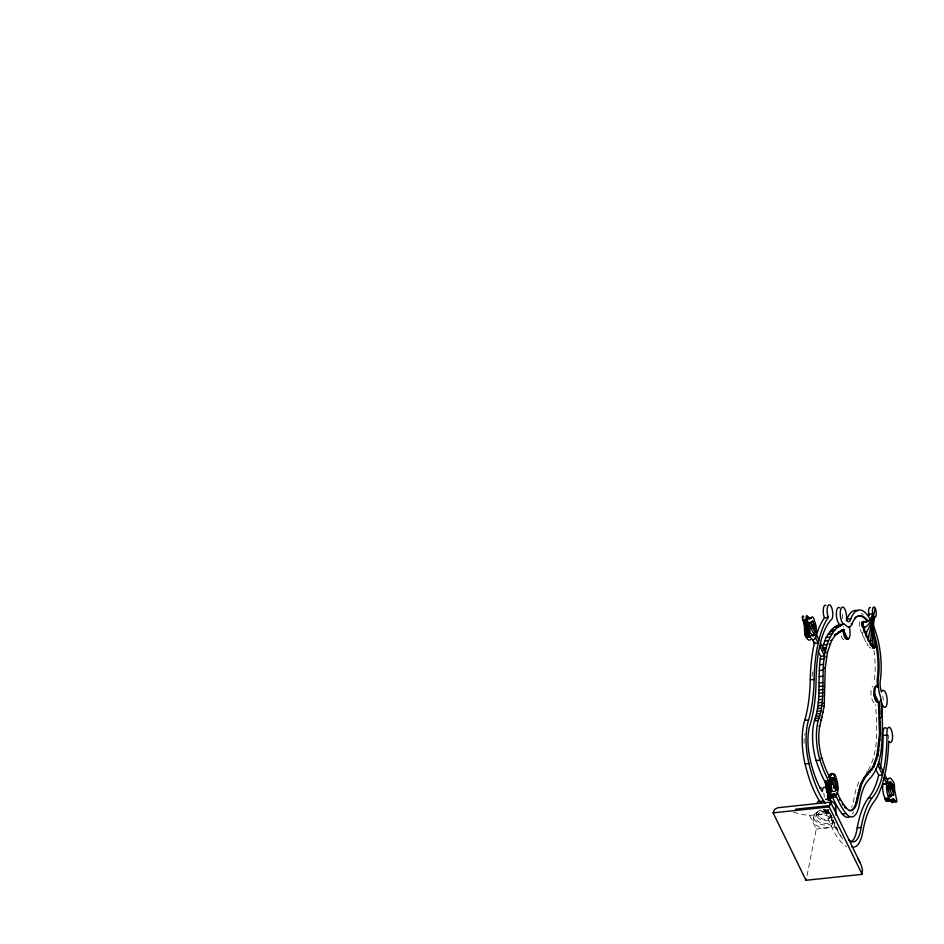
<?xml version="1.0" encoding="UTF-8"?>
<svg xmlns="http://www.w3.org/2000/svg" width="944" height="944" viewBox="0 0 944 944"><rect width="100%" height="100%" fill="white"/><g stroke="black" fill="none" stroke-linecap="round" stroke-linejoin="round"><path stroke-width="0.71" stroke-dasharray="4.72 3.54" d="M829.54 812.336L837.93 830.13M793.562 812.135L801.975 814.507L809.633 815.415L816.277 829.033L807.002 875.879M813.256 818.743L813.952 815.793M815.887 816.3L816.584 813.35M831.416 820.312A8.024 5.251 13.3 0 0 821.032 812.926A8.024 5.251 13.3 0 0 818.519 821.669A8.024 5.251 13.3 0 0 831.416 820.312L832.124 817.362A8.024 5.251 13.3 0 1 821.575 819.982A8.024 5.251 13.3 0 1 817.551 811.746A8.024 5.251 13.3 0 1 829.493 811.982M832.667 823.758A10.03 6.561 13.3 0 0 819.675 814.53A10.03 6.561 13.3 0 0 816.536 825.469A10.03 6.561 13.3 0 0 832.667 823.758L833.363 820.808A10.03 6.561 13.3 0 1 819.392 823.758A10.03 6.561 13.3 0 1 816.159 812.973A10.03 6.561 13.3 0 1 831.806 815.604M858.828 781.833L855.665 790.411L853.164 802.719A27.541 9.841 84 0 1 851.429 807.368M868.102 770.351C879.513 750.539 876.657 726.55 875.654 704.602M866.144 772.723L867.442 771.142M828.289 811.262L827.699 813.103M870.769 648.245L869.365 646.982M809.633 815.415L829.564 813.303M826.307 810.306A8.071 2.879 84 0 0 827.888 817.952L831.77 817.539A8.071 2.879 84 0 1 831.133 815.946M816.277 829.033L836.207 826.92M827.558 812.973L824.277 811.663L822.059 812.041L822.661 809.728M828.773 810.825A3.398 2.23 13.3 0 1 825.139 811.592A3.398 2.23 13.3 0 1 822.413 809.185M828.643 809.787A3.398 2.23 13.3 0 1 823.923 809.409M828.159 810.577A4.142 2.714 13.3 0 1 823.203 809.74M828.254 810.129A4.142 2.714 13.3 0 1 823.31 809.303M829.528 812.442A9.735 6.372 13.3 0 1 820.1 810.011M828.195 809.669A3.139 2.053 13.3 0 1 823.841 809.315M842.78 838.921A80.429 28.721 84 0 1 832.183 818.625M827.888 817.952A80.429 28.721 84 0 0 844.998 845.718A38.008 13.57 84 0 0 846.473 846.744M831.935 817.433A8.071 2.879 84 0 1 831.475 818.778L832.573 821.551A64.865 23.163 84 0 0 842.19 837.776M888.575 735.069A7.705 2.749 84 0 1 888.599 738.94M868.362 645.755A3.021 1.074 84 0 1 866.922 643.112M874.25 702.537A8.166 2.915 84 0 1 871.111 695.398L870.934 693.274A8.166 2.915 84 0 1 872.881 686.43M873.92 650.381A41.701 14.892 84 0 1 874.51 678.347A16.52 5.9 84 0 0 874.25 683.161M866.238 641.944A3.245 1.156 84 0 1 864.68 638.026M863.807 637.519A3.245 1.156 84 0 1 862.592 632.881M843.889 639.607A8.166 2.915 84 0 1 840.526 633.459M862.509 632.657A3.021 1.074 84 0 1 861.034 631.796A3.021 1.074 84 0 1 860.798 627.843L859.205 625.789L859.583 621.884A33.123 11.824 84 0 0 860.491 622.238M842.367 614.06A8.602 3.068 84 0 1 842.579 620.527M861.388 613.116A44.285 15.812 84 0 1 863.182 615.063M843.653 627.194A16.52 5.9 84 0 1 843.004 626.745M812.277 676.105A91.828 32.804 84 0 1 812.465 671.986M823.805 793.161A8.071 2.879 84 0 1 824.265 797.314M804.099 743.258A30.692 10.962 84 0 1 804.394 733.995M853.565 811.687A31.471 11.245 84 0 1 852.302 814.129M882.711 695.988A8.602 3.068 84 0 1 883.313 700.389M820.501 817.882A6.018 3.941 13.3 0 0 830.177 816.855A6.018 3.941 13.3 0 0 822.389 811.321A6.018 3.941 13.3 0 0 820.501 817.882"/><path stroke-width="1.42" d="M810.542 639.654A11.517 4.118 84 0 1 806.282 637.2C802.848 631.984 806.176 625.034 802.73 619.642A2.089 0.743 84 0 1 802.412 616.692A2.089 0.743 84 0 1 803.462 616.562L803.745 617.152M810.164 636.799C806.731 631.571 810.07 624.621 806.613 619.229A2.089 0.743 84 0 1 806.294 616.29A2.089 0.743 84 0 1 807.344 616.149L809.232 618.65L811.073 618.226A5.227 1.864 84 0 1 814.176 619.854L815.793 624.845A11.517 4.118 84 0 1 816.324 633.589L815.286 637.967A11.517 4.118 84 0 1 810.164 636.799L806.282 637.2M893.142 786.34L891.466 782.765L889.342 782.281L888.08 786.022L888.139 789.845L890.499 797.055L891.903 795.332L893.708 795.403L893.142 786.34L889.248 786.753M830.862 798.341L827.864 798.058L830.508 797.904C832.101 790.034 827.027 781.313 831.534 774.045L833.646 773.773C837.788 776.558 840.573 796.677 834.543 794.317C830.98 793.149 832.809 800.866 828.277 798.612M830.602 792.004L826.72 792.417L826.496 786.765L824.761 781.278A82.458 29.453 84 0 1 816.159 760.569A31.471 11.245 84 0 1 814.401 720.945C821.846 700.129 817.15 677.721 820.655 656.351L818.224 651.372M825.457 780.558L825.575 782.93L829.457 782.517L828.643 780.865A82.458 29.453 84 0 1 820.041 760.156A31.471 11.245 84 0 1 818.283 720.532C828.962 691.256 814.825 656.009 834.885 629.943A110.413 39.436 84 0 1 838.107 627.052L841.482 625.058A110.413 39.436 84 0 1 844.113 624.161A20.001 7.151 84 0 1 846.249 625.719A16.52 5.9 84 0 0 848.809 627.146L849.423 627.04A16.52 5.9 84 0 0 852.031 623.901A41.701 14.892 84 0 1 868.114 621.187M849.411 810.66A27.541 9.841 84 0 0 856.078 802.412L860.857 783.449L864.704 776.676L872.787 767.153L876.964 755.483L879.537 733.984L878.404 701.923L879.371 701.829L880.504 733.877L877.932 755.377L873.755 767.047L865.672 776.57L861.825 783.355L857.046 802.306A27.541 9.841 84 0 1 846.166 807.816L845.199 807.922A76.476 27.317 84 0 1 844.443 806.99M868.291 615.759A33.123 11.824 84 0 0 868.834 614.202L872.716 613.789L873.92 616.833A52.274 18.668 84 0 0 873.094 623.075L872.634 629.801A52.274 18.668 84 0 0 872.87 644.221L874.085 647.914L875.194 645.507A33.123 11.824 84 0 1 873.696 633.271L873.601 626.037A33.123 11.824 84 0 1 874.427 617.293A5.227 1.864 84 0 0 876.256 612.42A5.227 1.864 84 0 0 873.637 607.063A5.227 1.864 84 0 0 872.716 613.789A33.123 11.824 84 0 1 870.226 619.122L867.89 621.364A33.123 11.824 84 0 1 863.465 621.482C860.904 621.494 861.612 627.536 863.713 627.536A3.021 1.074 84 0 0 864.067 631.796A3.021 1.074 84 0 0 865.613 631.878A3.245 1.156 84 0 0 865.978 636.138A3.245 1.156 84 0 0 867.548 636.775M814.92 631.807L814.566 626.025L812.583 620.751L811.108 622.497L809.291 622.438L810.094 632.834L812.996 635.89L814.235 634.71L814.92 631.807L810.518 622.674M836.124 783.874L832.242 784.275L831.039 779.461L834.933 779.024L833.694 777.561L832.301 777.738L830.767 781.479L832.065 791.084C839.369 793.515 835.688 783.437 834.885 778.965M873.035 615.016A52.274 18.668 84 0 1 871.347 619.5L869.365 623.099A52.274 18.668 84 0 1 864.68 627.441L863.087 625.388L863.465 621.482M849.246 627.076L849.27 627.135A8.166 2.915 84 0 1 848.514 638.958L847.771 639.206A8.166 2.915 84 0 1 844.42 633.046L844.078 629.518L835.428 635.147L831.699 640.41L827.522 652.08L825.257 667.668L824.206 706.265L819.829 726.042A27.541 9.841 84 0 0 821.858 757.997A76.476 27.317 84 0 0 829.351 776.711L829.811 777.644M830.46 804.205L830.602 802.117L777.726 807.745L774.587 809.468L773.089 812.843L805.999 880.28L862.143 874.333L862.474 870.002L861.011 864.61L830.602 802.117L829.233 806.908L862.143 874.333M814.613 642.026L813.409 647.619A102.33 36.545 84 0 0 810.235 679.857A92.795 33.146 84 0 1 804.713 720.378A38.008 13.57 84 0 0 805.09 763.956A80.429 28.721 84 0 0 819.876 801.527A8.071 2.879 84 0 0 821.374 803.438M815.439 637.601L818.2 642.97L814.318 643.383L812.69 640.032M805.999 880.28L806.306 878.982M868.704 636.126A3.245 1.156 84 0 1 867.076 636.339A3.245 1.156 84 0 1 866.58 631.784A95.781 34.208 84 0 0 869.743 626.014L871.465 621.919A94.978 33.925 84 0 0 872.999 617.506L873.483 615.925L873.153 617.813A94.978 33.925 84 0 0 872.28 623.583L871.572 629.766A95.781 34.208 84 0 0 870.828 640.48A3.245 1.156 84 0 1 869.2 640.693A3.245 1.156 84 0 1 868.704 636.126L875.265 608.373M884.08 777.927L886.758 783.744L882.876 784.145M875.678 769.1L878.711 775.319L877.731 779.06A91.828 32.804 84 0 1 868.291 798.128A95.143 33.984 84 0 0 857.187 827.9A30.692 10.962 84 0 1 850.827 841.918M870.108 619.264L868.822 617.069A44.285 15.812 84 0 0 850.804 618.745A9.664 3.457 84 0 1 846.461 620.114A8.602 3.068 84 0 0 843.842 607.653A8.602 3.068 84 0 0 840.231 613.836A8.602 3.068 84 0 0 844.113 624.161L840.219 624.562A110.413 39.436 84 0 0 837.599 625.459L834.213 627.465A110.413 39.436 84 0 0 831.003 630.356L826.059 637.483L822.354 647.95L826.248 647.537M874.097 647.053L872.811 647.749L871.902 644.327A3.021 1.074 84 0 1 871.749 644.87M829.056 777.349L830.567 774.151L832.549 773.514M891.738 800.087L893.437 799.037L895.667 801.668A2.089 0.743 84 0 0 896.706 801.539A2.089 0.743 84 0 0 896.387 798.6L894.428 789.007A5.227 1.864 84 0 0 892.835 781.03L890.688 778.304A11.517 4.118 84 0 0 887.714 779.85L886.676 784.24A11.517 4.118 84 0 0 888.835 797.963C888.811 803.627 897.65 798.766 885.944 800.689L884.953 798.376A11.517 4.118 84 0 1 882.793 784.641L882.911 783.909L886.794 783.508M828.077 798.872A8.071 2.879 84 0 0 825.835 788.051A8.071 2.879 84 0 0 822.248 791.497L820.985 789.444A64.865 23.163 84 0 1 810.058 758.964A30.692 10.962 84 0 1 810.412 723.682A95.143 33.984 84 0 0 816.041 682.701A91.828 32.804 84 0 1 818.826 650.015L821.398 639.182A91.828 32.804 84 0 1 830.838 620.102A7.705 2.749 84 0 0 832.478 610.65A7.705 2.749 84 0 0 828.195 605.423A7.705 2.749 84 0 0 828.041 616.692L828.336 617.4L824.442 617.813L823.026 619.901A102.33 36.545 84 0 0 815.97 636.787M828.336 617.4L826.909 619.488A102.33 36.545 84 0 0 819.864 636.374L817.303 647.206A102.33 36.545 84 0 0 814.117 679.444A92.795 33.146 84 0 1 808.595 719.965A38.008 13.57 84 0 0 808.973 763.543A80.429 28.721 84 0 0 823.758 801.126A8.071 2.879 84 0 0 825.268 803.025M887.643 800.878L885.944 800.689M868.35 621.046L865.565 621.53M836.242 633.731L834.449 635.253L835.428 635.147M878.404 701.923L877.153 702.23A8.166 2.915 84 0 1 874.026 695.091L873.849 692.967A8.166 2.915 84 0 1 877.354 686.76L877.33 686.3A16.52 5.9 84 0 1 877.424 678.04A41.701 14.892 84 0 0 873.873 636.386M879.371 701.829L878.132 702.124A8.166 2.915 84 0 1 875.005 694.985L874.817 692.861A8.166 2.915 84 0 1 878.321 686.654L877.377 686.795M834.213 627.465L838.107 627.052L841.021 625.27L837.139 625.683M840.927 631.052L837.706 632.61L838.685 632.504M843.287 632.008L844.266 631.902L847.818 639.182L846.851 639.289A8.166 2.915 84 0 1 843.44 633.153L843.11 629.624L840.726 630.734L841.694 630.627M846.803 639.3L847.547 639.064A8.166 2.915 84 0 0 848.184 638.286M832.112 795.698L831.239 795.473L835.121 795.06M807.191 618.639L811.073 618.226M808.217 618.78L810.802 618.497M802.73 619.642L806.613 619.229M803.025 620.232L806.908 619.819M803.297 620.892L807.179 620.479M803.556 621.6L807.439 621.187M803.792 622.356L807.675 621.943M804.005 623.158L807.887 622.745M810.648 622.344L813.232 622.072M846.438 620.609A9.664 3.457 84 0 0 846.921 619.158L850.804 618.745M804.182 623.996L808.064 623.583M804.347 624.845L808.229 624.432M811.51 624.503L814.094 624.232M804.477 625.719L808.359 625.306M811.663 625.117L814.259 624.845M804.571 626.604L808.453 626.191M811.97 626.297L814.566 626.025M804.642 627.489L808.524 627.076M862.261 621.919L863.229 621.813M804.677 628.374L808.571 627.961M862.084 622.438L863.052 622.344M812.277 628.244L814.873 627.972M851.051 624.008L852.031 623.901M804.689 629.235L808.571 628.822M861.978 623.111L862.946 623.005M835.888 626.344L839.771 625.943M804.595 629.908L808.477 629.506M835.192 626.828L839.074 626.415M861.943 623.878L862.91 623.772M804.548 630.651L808.442 630.238M861.99 624.68L862.958 624.586M804.548 631.43L808.442 631.017M862.108 625.483L863.087 625.388M804.595 632.232L808.477 631.819M862.309 626.226L863.276 626.12M862.545 626.851L863.524 626.745M804.689 633.035L808.571 632.622M831.003 630.356L834.885 629.943M862.84 627.323L863.807 627.217M843.027 629.648L844.078 629.518M863.135 627.607L864.68 627.441A3.021 1.074 84 0 0 865.046 631.689A3.021 1.074 84 0 0 866.58 631.784M804.819 633.813L808.701 633.4M842.26 629.978L843.263 629.86M863.359 627.654L864.48 627.571M841.482 630.332L842.461 630.238M804.996 634.569L808.878 634.156M829.634 631.784L833.528 631.371M805.208 635.265L809.091 634.852M839.204 631.607L840.172 631.501M811.604 635.029L814.235 634.71L809.799 625.742M805.444 635.89L809.327 635.477M811.521 635.17L814.106 634.887M805.704 636.421L809.586 636.02M811.073 635.819L813.669 635.548M827.77 634.403L831.652 633.99M805.987 636.87L809.869 636.457M835.511 634.344L836.478 634.238M826.059 637.483L829.941 637.07M824.513 641.023L828.395 640.61M830.72 640.516L831.699 640.41M829.139 643.926L830.106 643.82M823.156 644.988L827.038 644.575M823.274 649.236L825.858 648.965M871.937 644.941L872.905 644.846M823.026 650.392L825.622 650.121M871.961 645.13L872.929 645.035M871.985 645.342L872.964 645.236M872.02 645.566L872.988 645.46M874.227 645.613L875.194 645.507M872.079 645.932L873.058 645.838M874.203 646.38L875.171 646.286M872.28 646.675L873.247 646.569M826.555 652.186L827.522 652.08M872.527 647.289L873.495 647.183M872.811 647.749L874.887 647.478M873.117 648.021L874.651 647.832M820.655 656.351L824.537 655.938L819.675 645.991M825.575 656.989L826.543 656.882M820.194 659.29L824.077 658.877M819.604 664.777L823.487 664.364M824.277 667.762L825.257 667.668M819.215 670.57L823.097 670.157M819.038 676.647L822.92 676.234M810.235 679.857L814.117 679.444M819.062 682.972L822.944 682.559M877.424 678.04L878.392 677.934A41.701 14.892 84 0 0 873.672 632.586L873.637 631.866M819.097 686.489L822.991 686.076M819.073 689.934L822.956 689.521M818.979 693.285L822.861 692.872M818.814 696.554L822.696 696.141M818.59 699.716L822.472 699.303M874.014 694.973L874.994 694.867L878.545 702.147L877.578 702.253M818.283 702.784L822.165 702.371M823.546 703.268L824.513 703.174M817.917 705.734L821.799 705.321M823.239 706.372L824.206 706.265M817.48 708.566L821.363 708.165M878.416 702.147L879.383 702.041M878.569 704.295L879.548 704.189M878.581 704.401L879.548 704.295M816.985 711.292L820.867 710.879M822.413 712.224L823.392 712.118M878.734 706.655L879.702 706.549M816.418 713.876L820.301 713.463M878.876 708.897L879.843 708.802M815.781 716.331L819.663 715.918M879.006 711.151L879.973 711.044M821.339 717.593L822.307 717.487M815.085 718.655L818.979 718.242M804.713 720.378L808.595 719.965M879.124 713.393L880.091 713.286M820.69 720.083L821.669 719.977M814.401 720.945L818.283 720.532M879.324 717.865L880.292 717.759M818.861 726.148L819.829 726.042M879.478 722.325L880.445 722.219M879.537 724.544L880.504 724.437M879.607 727.777L880.587 727.671M879.537 733.984L880.504 733.877M880.292 768.215A91.828 32.804 84 0 0 883.088 735.529L886.971 735.116A7.705 2.749 84 0 1 889.413 727.305A7.705 2.749 84 0 1 892.564 737.299A7.705 2.749 84 0 1 889.024 741.642L888.693 741.087L888.528 745.736A102.33 36.545 84 0 1 885.602 771.071L883.041 781.903A102.33 36.545 84 0 1 873.873 801.881A92.795 33.146 84 0 0 862.887 831.192A38.008 13.57 84 0 1 851.842 846.945M879.23 739.895L880.197 739.789M878.699 745.477L879.666 745.371M877.944 750.681L878.911 750.574M820.879 758.103L821.858 757.997M816.159 760.569L820.041 760.156M877.236 754.114L878.215 754.008M876.964 755.483L877.932 755.377M805.09 763.956L808.973 763.543M875.772 759.837L876.74 759.743M874.38 763.743L875.348 763.637M872.787 767.153L873.755 767.047M830.567 774.151L831.534 774.045M833.646 773.773L831.57 773.62M871.005 770.044L871.985 769.938M830.047 774.918L831.015 774.812M833.776 774.894L834.756 774.788M829.705 775.425L830.673 775.319M833.906 775.083L834.874 774.989M829.351 776.711L828.384 776.818L830.024 777.242M869.058 772.416L870.026 772.31M834.638 776.251L835.605 776.145M828.49 777.054L829.457 776.959M831.109 777.832L833.694 777.561M866.946 774.233L867.914 774.127M831.794 778.458L834.378 778.186L831.841 778.505M865.801 775.378L866.769 775.272M864.704 776.676L865.672 776.57M878.711 775.319L882.605 774.906L877.743 764.959M824.761 781.278L828.643 780.865M831.475 780.546L835.381 780.251M863.666 778.139L864.633 778.033M831.935 782.328L835.818 781.915M862.674 779.756L863.642 779.65M825.705 783.721L829.587 783.308M825.87 784.476L829.752 784.063M836.537 783.791L837.505 783.685M826.071 785.184L829.953 784.771M861.73 781.526L862.71 781.431M826.307 785.821L830.189 785.408M826.401 786.293L830.295 785.88M826.496 786.765L830.378 786.352M833.658 786.116L836.254 785.845M860.857 783.449L861.825 783.355M826.578 787.249L830.46 786.836M826.637 787.744L830.519 787.331M836.726 786.777L837.694 786.671M833.611 787.343L836.207 787.072M826.696 788.228L830.578 787.827M833.587 787.98L836.183 787.697M826.743 788.724L830.626 788.311M888.151 782.364L890.735 782.092M860.043 785.526L861.011 785.432M826.767 789.219L830.661 788.806M888.634 782.812L891.219 782.541M836.655 788.476L837.635 788.37M891.466 782.765L888.882 783.036L893.213 792.075M826.791 789.703L830.673 789.302M826.802 790.187L830.685 789.786M826.791 790.671L830.685 790.258M836.62 789.585L837.588 789.479M826.779 791.131L830.661 790.718M859.276 787.744L860.244 787.65M888.575 784.794L892.458 784.381M826.755 791.591L830.637 791.178M890.18 785.007L892.835 784.853M890.322 785.266L892.906 784.995M889.083 785.561L892.965 785.148M889.142 785.738L893.024 785.325M889.177 785.939L893.071 785.526M889.213 786.14L893.107 785.727M889.236 786.34L893.13 785.939M827.947 793.078L830.543 792.807M889.248 786.553L893.142 786.14M858.58 790.104L859.547 789.998M889.236 786.942L893.13 786.529M827.853 793.833L830.437 793.562M836.514 793.515L837.599 793.621A76.476 27.317 84 0 0 846.166 807.816M890.404 787.78L893 787.497M827.723 794.541L830.319 794.27M836.632 793.715L837.599 793.621M831.77 794.482L834.354 794.211M831.947 794.6L834.543 794.317M827.569 795.202L830.165 794.931M832.242 795.025L834.826 794.742M827.499 795.65L830.095 795.367M857.943 792.594L858.91 792.5M831.534 795.674L835.416 795.261M890.416 789.444L893.012 789.172M827.487 796.158L830.071 795.886M835.995 795.296L831.829 795.745L832.643 797.409A82.458 29.453 84 0 0 842.225 813.976A31.471 11.245 84 0 0 849.258 816.985M827.51 796.701L830.106 796.429M827.593 797.232L830.189 796.96M827.723 797.727L830.319 797.456M832.643 797.409L836.526 797.007A82.458 29.453 84 0 0 846.107 813.563A31.471 11.245 84 0 0 859.347 804.642C860.987 795.473 862.816 785.337 869.813 778.599C882.109 764.888 881.956 744.722 882.428 727.352A110.413 39.436 84 0 0 882.227 717.464L881.696 707.445A110.413 39.436 84 0 0 881.071 699.882A20.001 7.151 84 0 0 879.832 694.524A16.52 5.9 84 0 1 878.486 687.928L878.298 686.194A16.52 5.9 84 0 1 878.392 677.934M828.077 798.435L830.661 798.152M857.376 795.226L858.344 795.119M819.876 801.527L823.758 801.126M856.869 797.975L857.836 797.869M888.446 795.58L892.788 795.131M889.307 795.603L891.903 795.332M868.291 798.128L872.173 797.715A91.828 32.804 84 0 0 881.613 778.647L884.174 767.814A91.828 32.804 84 0 0 886.971 735.116M888.894 795.886L891.478 795.615M856.538 800.311L857.506 800.217M884.953 798.376L888.835 797.963M885.153 799.072L889.036 798.659M856.078 802.412L857.046 802.306M795.627 809.197L829.54 805.61M885.401 799.698L889.283 799.285M891.183 799.45L893.767 799.167M885.661 800.241L889.543 799.828M891.514 799.674L894.098 799.391M894.428 799.698L890.546 800.111L891.773 802.081L895.667 801.668M773.089 812.843L829.233 806.908M890.865 800.5L894.747 800.087M886.239 801.019L890.121 800.606M886.534 801.232L891.278 800.748M886.829 801.326L895.065 800.547M891.49 801.491L895.372 801.078M842.225 813.976L846.107 813.563M857.187 827.9L861.07 827.487A95.143 33.984 84 0 1 872.173 797.715M887.466 779.331L886.805 778.717A11.517 4.118 84 0 0 885.708 778.458M857.907 858.639L860.149 862.651M816.206 634.321L818.932 639.902M820.407 642.911L825.115 652.564M878.616 762.186L883.324 771.826M884.799 774.835L887.525 780.428M888.08 786.14L892.481 795.155M835.711 795.344L836.526 797.007M831.121 780.405L835.806 790.104M837.139 792.665L837.493 793.408M873.589 626.415L874.734 629.2A44.285 15.812 84 0 1 880.469 679.503A9.664 3.457 84 0 0 881.531 691.987A8.602 3.068 84 0 1 886.416 694.902A8.602 3.068 84 0 1 885.696 706.985A8.602 3.068 84 0 1 881.071 699.882M824.442 617.813L824.159 617.105A7.705 2.749 84 0 1 823.38 608.585A7.705 2.749 84 0 1 825.917 605.34M869.153 615.429L868.834 614.202A5.227 1.864 84 0 1 870.403 607.547M881.779 708.779L882.227 717.464M825.611 799.356A9.735 6.372 13.3 0 1 834.992 809.858M816.914 803.486A9.735 6.372 13.3 0 1 819.062 800.736M826.968 799.155A4.142 2.714 13.3 0 1 830.649 800.831M835.216 807.273A8.071 2.879 84 0 1 836.089 815.297M848.656 839.782A64.865 23.163 84 0 0 849.954 840.726A30.692 10.962 84 0 0 861.07 827.487M883.088 735.529A7.705 2.749 84 0 1 886.51 728.544M842.957 804.996A76.476 27.317 84 0 1 842.225 803.922M840.066 800.429A76.476 27.317 84 0 1 839.358 799.167M872.87 644.221A3.021 1.074 84 0 1 871.395 644.705A3.021 1.074 84 0 1 870.828 640.48M862.497 621.577A33.123 11.824 84 0 0 866.911 621.471L867.147 621.305A41.701 14.892 84 0 0 857.565 616.102M871.536 645.248A3.021 1.074 84 0 1 870.297 644.54A3.021 1.074 84 0 1 869.778 641.259M869.436 641.483A3.245 1.156 84 0 1 868.102 640.492A3.245 1.156 84 0 1 867.63 636.929M854.674 617.978A41.701 14.892 84 0 1 856.078 616.821M849.612 626.403A16.52 5.9 84 0 1 849.045 626.863M839.676 607.818A8.602 3.068 84 0 0 836.36 614.615A8.602 3.068 84 0 0 840.219 624.562A20.001 7.151 84 0 1 840.585 624.716M819.687 787.945A8.071 2.879 84 0 1 821.174 787.756M807.604 617.765A5.227 1.864 84 0 1 809.291 617.966M846.921 619.158A44.285 15.812 84 0 1 857.766 610.768M892.823 801.952A2.089 0.743 84 0 1 891.773 802.081M882.64 706.041A8.602 3.068 84 0 1 882.038 707.15"/></g></svg>
